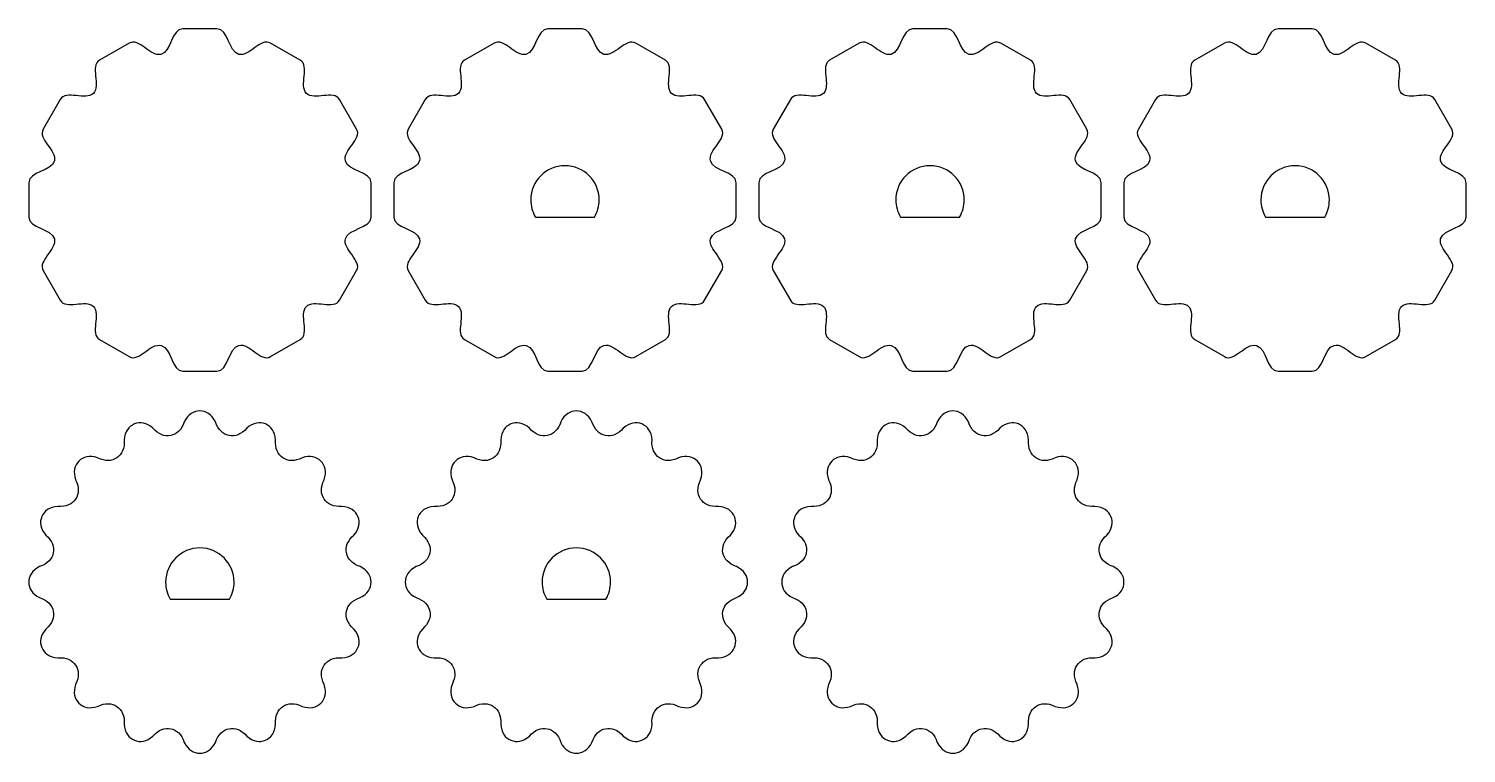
# Model space of a CAD drawing. Extents: x 0 to 15.7, y 0 to 7.3.
# Drawn here: x 8.268 to 13.228, y 4.783 to 7.283 of the extents above; entities that cross this region are included whole.
import ezdxf

# ---------------------------------------------------------------- set-up
doc = ezdxf.new("R2010")
doc.units = 0
doc.layers.add('Cut', color=7, linetype='CONTINUOUS')
doc.layers.add('Frame', color=7, linetype='CONTINUOUS')

msp = doc.modelspace()

# ---------------------------------------------------------------- linework, layer by layer
at = {"layer": 'Cut', "color": 3}
for p, q in [((10.118099, 6.811012), (10.118099, 6.811012)), ((11.377941, 6.811012), (11.377941, 6.811012)), ((12.637783, 6.811012), (12.637783, 6.811012)), ((10.015972, 6.633864), (10.220248, 6.633864)), ((11.275814, 6.633864), (11.48009, 6.633864)), ((12.535657, 6.633864), (12.739932, 6.633864)), ((8.858256, 5.492109), (8.858256, 5.492109)), ((10.157469, 5.492109), (10.157469, 5.492109)), ((10.055342, 5.314961), (10.259617, 5.314961))]:
    msp.add_line(p, q, dxfattribs=at)
for points in [[(10.118099, 6.811012), (10.052877, 6.811006), (10.000006, 6.758135), (10, 6.692913)], [(10.23622, 6.692913), (10.236214, 6.758144), (10.183329, 6.811018), (10.118099, 6.811012)], [(11.377941, 6.811012), (11.312719, 6.811006), (11.259848, 6.758135), (11.259842, 6.692913)], [(11.496062, 6.692913), (11.496056, 6.758144), (11.443171, 6.811018), (11.377941, 6.811012)], [(12.637783, 6.811012), (12.572562, 6.811006), (12.519691, 6.758135), (12.519684, 6.692913)], [(12.755904, 6.692913), (12.755898, 6.758144), (12.703014, 6.811018), (12.637783, 6.811012)], [(10, 6.692913), (10.000046, 6.672169), (10.005555, 6.651803), (10.015972, 6.633864)], [(10.220248, 6.633864), (10.230665, 6.651803), (10.236174, 6.672169), (10.23622, 6.692913)], [(11.259842, 6.692913), (11.259888, 6.672169), (11.265397, 6.651803), (11.275814, 6.633864)], [(11.48009, 6.633864), (11.490507, 6.651803), (11.496016, 6.672169), (11.496062, 6.692913)], [(12.519684, 6.692913), (12.519731, 6.672169), (12.525239, 6.651803), (12.535657, 6.633864)], [(12.739932, 6.633864), (12.75035, 6.651803), (12.755858, 6.672169), (12.755904, 6.692913)], [(8.858256, 5.492109), (8.793035, 5.492103), (8.740164, 5.439232), (8.740157, 5.37401)], [(8.976377, 5.37401), (8.976371, 5.43924), (8.923486, 5.492115), (8.858256, 5.492109)], [(10.157469, 5.492109), (10.092247, 5.492103), (10.039376, 5.439232), (10.03937, 5.37401)], [(10.27559, 5.37401), (10.275583, 5.43924), (10.222699, 5.492115), (10.157469, 5.492109)], [(8.740157, 5.37401), (8.740203, 5.353266), (8.745712, 5.3329), (8.75613, 5.314961)], [(8.960405, 5.314961), (8.970822, 5.3329), (8.976331, 5.353266), (8.976377, 5.37401)], [(10.03937, 5.37401), (10.039416, 5.353266), (10.044925, 5.3329), (10.055342, 5.314961)], [(10.259617, 5.314961), (10.270035, 5.3329), (10.275543, 5.353266), (10.27559, 5.37401)], [(8.75613, 5.314961), (8.75613, 5.314961), (8.960405, 5.314961), (8.960405, 5.314961)]]:
    msp.add_open_spline(points, degree=3, dxfattribs=at)
at = {"layer": 'Frame', "color": 7}
for p, q in [((8.917322, 7.283465), (8.799212, 7.283465)), ((10.177164, 7.283465), (10.059054, 7.283465)), ((11.437006, 7.283465), (11.318896, 7.283465)), ((12.696849, 7.283465), (12.578738, 7.283465)), ((8.614134, 7.233873), (8.511848, 7.174818)), ((9.204685, 7.174818), (9.102398, 7.233873)), ((9.873976, 7.233873), (9.77169, 7.174818)), ((10.464527, 7.174818), (10.36224, 7.233873)), ((11.133819, 7.233873), (11.031532, 7.174818)), ((11.724369, 7.174818), (11.622083, 7.233873)), ((12.393661, 7.233873), (12.291374, 7.174818)), ((12.984211, 7.174818), (12.881925, 7.233873)), ((9.204685, 7.174818), (9.204685, 7.174818)), ((10.464527, 7.174818), (10.464527, 7.174818)), ((11.724369, 7.174818), (11.724369, 7.174818)), ((12.984211, 7.174818), (12.984211, 7.174818)), ((8.376362, 7.039332), (8.317307, 6.937046)), ((9.399227, 6.937046), (9.340172, 7.039332)), ((9.636204, 7.039332), (9.577149, 6.937046)), ((10.659069, 6.937046), (10.600014, 7.039332)), ((10.896047, 7.039332), (10.836991, 6.937046)), ((11.918911, 6.937046), (11.859856, 7.039332)), ((12.155889, 7.039332), (12.096834, 6.937046)), ((13.178754, 6.937046), (13.119699, 7.039332)), ((8.267716, 6.751969), (8.267716, 6.633858)), ((9.448819, 6.633858), (9.448819, 6.751969)), ((9.527558, 6.751969), (9.527558, 6.633858)), ((10.708661, 6.633858), (10.708661, 6.751969)), ((10.787401, 6.751969), (10.787401, 6.633858)), ((11.968503, 6.633858), (11.968503, 6.751969)), ((12.047243, 6.751969), (12.047243, 6.633858)), ((13.228345, 6.633858), (13.228345, 6.751969)), ((8.317307, 6.448781), (8.376362, 6.346494)), ((9.340172, 6.346494), (9.399227, 6.448781)), ((9.577149, 6.448781), (9.636204, 6.346494)), ((10.600014, 6.346494), (10.659069, 6.448781)), ((10.836992, 6.448781), (10.896047, 6.346494)), ((11.859856, 6.346494), (11.918911, 6.448781)), ((12.096834, 6.448781), (12.155889, 6.346494)), ((13.119698, 6.346494), (13.178754, 6.448781)), ((8.511848, 6.211009), (8.614134, 6.151953)), ((9.102398, 6.151953), (9.204685, 6.211008)), ((9.77169, 6.211009), (9.873976, 6.151953)), ((10.362241, 6.151953), (10.464527, 6.211008)), ((11.031532, 6.211009), (11.133819, 6.151953)), ((11.622083, 6.151953), (11.724369, 6.211008)), ((12.291374, 6.211009), (12.393661, 6.151953)), ((12.881925, 6.151953), (12.984212, 6.211008)), ((8.799211, 6.102362), (8.917321, 6.102362)), ((10.059053, 6.102362), (10.177164, 6.102362)), ((11.318896, 6.102362), (11.437006, 6.102362)), ((12.578738, 6.102362), (12.696848, 6.102362)), ((9.144801, 4.945183), (9.144801, 4.945183)), ((10.444013, 4.945183), (10.444013, 4.945183)), ((11.743225, 4.945183), (11.743225, 4.945183))]:
    msp.add_line(p, q, dxfattribs=at)
for points in [[(8.723721, 7.195046), (8.6876, 7.185367), (8.64823, 7.253558), (8.614134, 7.233873)], [(8.799212, 7.283465), (8.759842, 7.283465), (8.759842, 7.204724), (8.723721, 7.195046)], [(8.992812, 7.195046), (8.956692, 7.204724), (8.956692, 7.283465), (8.917322, 7.283465)], [(9.102398, 7.233873), (9.068303, 7.253558), (9.028933, 7.185367), (8.992812, 7.195046)], [(9.983563, 7.195046), (9.947442, 7.185367), (9.908072, 7.253558), (9.873976, 7.233873)], [(10.059054, 7.283465), (10.019684, 7.283465), (10.019684, 7.204724), (9.983563, 7.195046)], [(10.252655, 7.195046), (10.216534, 7.204724), (10.216534, 7.283465), (10.177164, 7.283465)], [(10.36224, 7.233873), (10.328145, 7.253558), (10.288775, 7.185367), (10.252655, 7.195046)], [(11.243405, 7.195046), (11.207284, 7.185367), (11.167914, 7.253558), (11.133819, 7.233873)], [(11.318896, 7.283465), (11.279526, 7.283465), (11.279526, 7.204724), (11.243405, 7.195046)], [(11.512497, 7.195046), (11.476376, 7.204724), (11.476376, 7.283465), (11.437006, 7.283465)], [(11.622083, 7.233873), (11.587987, 7.253558), (11.548617, 7.185367), (11.512497, 7.195046)], [(12.503247, 7.195046), (12.467126, 7.185367), (12.427756, 7.253558), (12.393661, 7.233873)], [(12.578738, 7.283465), (12.539368, 7.283465), (12.539368, 7.204724), (12.503247, 7.195046)], [(12.772339, 7.195046), (12.736219, 7.204724), (12.736219, 7.283465), (12.696849, 7.283465)], [(12.881925, 7.233873), (12.847829, 7.253558), (12.808459, 7.185367), (12.772339, 7.195046)], [(8.511848, 7.174818), (8.477752, 7.155133), (8.517122, 7.086942), (8.49068, 7.0605)], [(9.225853, 7.0605), (9.19941, 7.086942), (9.23878, 7.155133), (9.204685, 7.174818)], [(9.77169, 7.174818), (9.737594, 7.155133), (9.776964, 7.086942), (9.750522, 7.0605)], [(10.485695, 7.0605), (10.459252, 7.086942), (10.498622, 7.155133), (10.464527, 7.174818)], [(11.031532, 7.174818), (10.997437, 7.155133), (11.036807, 7.086942), (11.010365, 7.0605)], [(11.745537, 7.0605), (11.719094, 7.086942), (11.758465, 7.155133), (11.724369, 7.174818)], [(12.291374, 7.174818), (12.257279, 7.155133), (12.296649, 7.086942), (12.270207, 7.0605)], [(13.00538, 7.0605), (12.978937, 7.086942), (13.018307, 7.155133), (12.984211, 7.174818)], [(8.49068, 7.0605), (8.464238, 7.034057), (8.396047, 7.073428), (8.376362, 7.039332)], [(9.340172, 7.039332), (9.320487, 7.073428), (9.252296, 7.034057), (9.225853, 7.0605)], [(9.750522, 7.0605), (9.72408, 7.034057), (9.655889, 7.073428), (9.636204, 7.039332)], [(10.600014, 7.039332), (10.580329, 7.073428), (10.512138, 7.034057), (10.485695, 7.0605)], [(11.010365, 7.0605), (10.983923, 7.034057), (10.915732, 7.073428), (10.896047, 7.039332)], [(11.859856, 7.039332), (11.840171, 7.073428), (11.77198, 7.034057), (11.745537, 7.0605)], [(12.270207, 7.0605), (12.243765, 7.034057), (12.175574, 7.073428), (12.155889, 7.039332)], [(13.119699, 7.039332), (13.100014, 7.073428), (13.031822, 7.034057), (13.00538, 7.0605)], [(8.317307, 6.937046), (8.297622, 6.90295), (8.365813, 6.86358), (8.356135, 6.827459)], [(9.3604, 6.827459), (9.350721, 6.86358), (9.418912, 6.90295), (9.399227, 6.937046)], [(9.577149, 6.937046), (9.557464, 6.90295), (9.625655, 6.86358), (9.615977, 6.827459)], [(10.620242, 6.827459), (10.610563, 6.86358), (10.678754, 6.90295), (10.659069, 6.937046)], [(10.836991, 6.937046), (10.817306, 6.90295), (10.885497, 6.86358), (10.875819, 6.827459)], [(11.880084, 6.827459), (11.870405, 6.86358), (11.938596, 6.90295), (11.918911, 6.937046)], [(12.096834, 6.937046), (12.077149, 6.90295), (12.14534, 6.86358), (12.135661, 6.827459)], [(13.139926, 6.827459), (13.130248, 6.86358), (13.198439, 6.90295), (13.178754, 6.937046)], [(8.356135, 6.827459), (8.346456, 6.791339), (8.267716, 6.791339), (8.267716, 6.751969)], [(9.448819, 6.751969), (9.448819, 6.791339), (9.370078, 6.791339), (9.3604, 6.827459)], [(9.615977, 6.827459), (9.606299, 6.791339), (9.527558, 6.791339), (9.527558, 6.751969)], [(10.708661, 6.751969), (10.708661, 6.791339), (10.629921, 6.791339), (10.620242, 6.827459)], [(10.875819, 6.827459), (10.866141, 6.791339), (10.787401, 6.791339), (10.787401, 6.751969)], [(11.968503, 6.751969), (11.968503, 6.791339), (11.889763, 6.791339), (11.880084, 6.827459)], [(12.135661, 6.827459), (12.125983, 6.791339), (12.047243, 6.791339), (12.047243, 6.751969)], [(13.228345, 6.751969), (13.228345, 6.791339), (13.149605, 6.791339), (13.139926, 6.827459)], [(8.267716, 6.633858), (8.267716, 6.594488), (8.346456, 6.594488), (8.356135, 6.558367)], [(9.3604, 6.558367), (9.370078, 6.594488), (9.448819, 6.594488), (9.448819, 6.633858)], [(9.527558, 6.633858), (9.527558, 6.594488), (9.606299, 6.594488), (9.615977, 6.558367)], [(10.620242, 6.558367), (10.629921, 6.594488), (10.708661, 6.594488), (10.708661, 6.633858)], [(10.787401, 6.633858), (10.787401, 6.594488), (10.866141, 6.594488), (10.875819, 6.558367)], [(11.880084, 6.558367), (11.889763, 6.594488), (11.968503, 6.594488), (11.968503, 6.633858)], [(12.047243, 6.633858), (12.047243, 6.594488), (12.125983, 6.594488), (12.135661, 6.558367)], [(13.139926, 6.558367), (13.149605, 6.594488), (13.228345, 6.594488), (13.228345, 6.633858)], [(8.356135, 6.558367), (8.365813, 6.522246), (8.297622, 6.482876), (8.317307, 6.448781)], [(9.399227, 6.448781), (9.418912, 6.482876), (9.350721, 6.522246), (9.3604, 6.558367)], [(9.615977, 6.558367), (9.625655, 6.522246), (9.557464, 6.482876), (9.577149, 6.448781)], [(10.659069, 6.448781), (10.678754, 6.482876), (10.610563, 6.522246), (10.620242, 6.558367)], [(10.875819, 6.558367), (10.885498, 6.522246), (10.817307, 6.482876), (10.836992, 6.448781)], [(11.918911, 6.448781), (11.938596, 6.482876), (11.870405, 6.522246), (11.880084, 6.558367)], [(12.135661, 6.558367), (12.14534, 6.522246), (12.077149, 6.482876), (12.096834, 6.448781)], [(13.178754, 6.448781), (13.198439, 6.482876), (13.130248, 6.522246), (13.139926, 6.558367)], [(8.376362, 6.346494), (8.396047, 6.312399), (8.464238, 6.351769), (8.49068, 6.325327)], [(9.225853, 6.325327), (9.252296, 6.351769), (9.320487, 6.312399), (9.340172, 6.346494)], [(9.636204, 6.346494), (9.655889, 6.312399), (9.72408, 6.351769), (9.750523, 6.325327)], [(10.485695, 6.325327), (10.512138, 6.351769), (10.580329, 6.312399), (10.600014, 6.346494)], [(10.896047, 6.346494), (10.915732, 6.312399), (10.983923, 6.351769), (11.010365, 6.325327)], [(11.745537, 6.325327), (11.77198, 6.351769), (11.840171, 6.312399), (11.859856, 6.346494)], [(12.155889, 6.346494), (12.175574, 6.312399), (12.243765, 6.351769), (12.270207, 6.325327)], [(13.00538, 6.325327), (13.031822, 6.351769), (13.100013, 6.312399), (13.119698, 6.346494)], [(8.49068, 6.325327), (8.517122, 6.298885), (8.477752, 6.230694), (8.511848, 6.211009)], [(9.204685, 6.211008), (9.23878, 6.230693), (9.19941, 6.298884), (9.225853, 6.325327)], [(9.750523, 6.325327), (9.776965, 6.298885), (9.737595, 6.230694), (9.77169, 6.211009)], [(10.464527, 6.211008), (10.498623, 6.230693), (10.459252, 6.298884), (10.485695, 6.325327)], [(11.010365, 6.325327), (11.036807, 6.298885), (10.997437, 6.230694), (11.031532, 6.211009)], [(11.724369, 6.211008), (11.758465, 6.230693), (11.719095, 6.298884), (11.745537, 6.325327)], [(12.270207, 6.325327), (12.296649, 6.298885), (12.257279, 6.230694), (12.291374, 6.211009)], [(12.984212, 6.211008), (13.018307, 6.230693), (12.978937, 6.298884), (13.00538, 6.325327)], [(8.614134, 6.151953), (8.64823, 6.132268), (8.686996, 6.200478), (8.724433, 6.190446)], [(8.724433, 6.190446), (8.761871, 6.180415), (8.759841, 6.102362), (8.799211, 6.102362)], [(8.917321, 6.102362), (8.956691, 6.102362), (8.956691, 6.181102), (8.992812, 6.19078)], [(8.992812, 6.19078), (9.028933, 6.200459), (9.068303, 6.132268), (9.102398, 6.151953)], [(9.873976, 6.151953), (9.908072, 6.132268), (9.946838, 6.200478), (9.984276, 6.190446)], [(9.984276, 6.190446), (10.021713, 6.180415), (10.019683, 6.102362), (10.059053, 6.102362)], [(10.177164, 6.102362), (10.216534, 6.102362), (10.216534, 6.181102), (10.252654, 6.19078)], [(10.252654, 6.19078), (10.288775, 6.200459), (10.328145, 6.132268), (10.362241, 6.151953)], [(11.133819, 6.151953), (11.167914, 6.132268), (11.20668, 6.200478), (11.244118, 6.190446)], [(11.244118, 6.190446), (11.281555, 6.180415), (11.279525, 6.102362), (11.318896, 6.102362)], [(11.437006, 6.102362), (11.476376, 6.102362), (11.476376, 6.181102), (11.512496, 6.19078)], [(11.512496, 6.19078), (11.548617, 6.200459), (11.587987, 6.132268), (11.622083, 6.151953)], [(12.393661, 6.151953), (12.427756, 6.132268), (12.466523, 6.200478), (12.50396, 6.190446)], [(12.50396, 6.190446), (12.541397, 6.180415), (12.539368, 6.102362), (12.578738, 6.102362)], [(12.696848, 6.102362), (12.736218, 6.102362), (12.736218, 6.181102), (12.772339, 6.19078)], [(12.772339, 6.19078), (12.80846, 6.200459), (12.84783, 6.132268), (12.881925, 6.151953)], [(8.858267, 5.964561), (8.837169, 5.964561), (8.817673, 5.953305), (8.804587, 5.926909)], [(8.911948, 5.926909), (8.898861, 5.953305), (8.879366, 5.964561), (8.858267, 5.964561)], [(10.157479, 5.964561), (10.136381, 5.964561), (10.116885, 5.953305), (10.103799, 5.926909)], [(10.21116, 5.926909), (10.198073, 5.953305), (10.178578, 5.964561), (10.157479, 5.964561)], [(11.456692, 5.964561), (11.435593, 5.964561), (11.416097, 5.953305), (11.403012, 5.926909)], [(11.510372, 5.926909), (11.497286, 5.953305), (11.47779, 5.964561), (11.456692, 5.964561)], [(8.632273, 5.919609), (8.612781, 5.911535), (8.599077, 5.893675), (8.597088, 5.86428)], [(8.696276, 5.905365), (8.674085, 5.924744), (8.651766, 5.927683), (8.632273, 5.919609)], [(8.75765, 5.879847), (8.736957, 5.875731), (8.71564, 5.882967), (8.696276, 5.905365)], [(8.804587, 5.926909), (8.795268, 5.898806), (8.778343, 5.883963), (8.75765, 5.879847)], [(8.958885, 5.879847), (8.938192, 5.883963), (8.921267, 5.898806), (8.911948, 5.926909)], [(9.020259, 5.905365), (9.000895, 5.882967), (8.979578, 5.875731), (8.958885, 5.879847)], [(9.084262, 5.919608), (9.064769, 5.927682), (9.04245, 5.924744), (9.020259, 5.905365)], [(9.119447, 5.86428), (9.117458, 5.893674), (9.103754, 5.911534), (9.084262, 5.919608)], [(9.931485, 5.919609), (9.911993, 5.911535), (9.898289, 5.893675), (9.8963, 5.86428)], [(9.995489, 5.905365), (9.973297, 5.924744), (9.950978, 5.927683), (9.931485, 5.919609)], [(10.056863, 5.879847), (10.03617, 5.875731), (10.014853, 5.882967), (9.995489, 5.905365)], [(10.103799, 5.926909), (10.094481, 5.898806), (10.077556, 5.883963), (10.056863, 5.879847)], [(10.258097, 5.879847), (10.237404, 5.883963), (10.220479, 5.898806), (10.21116, 5.926909)], [(10.319471, 5.905365), (10.300107, 5.882967), (10.27879, 5.875731), (10.258097, 5.879847)], [(10.383474, 5.919608), (10.363982, 5.927682), (10.341662, 5.924744), (10.319471, 5.905365)], [(10.418659, 5.86428), (10.416671, 5.893674), (10.402966, 5.911534), (10.383474, 5.919608)], [(11.230698, 5.919609), (11.211205, 5.911535), (11.197501, 5.893675), (11.195512, 5.86428)], [(11.294701, 5.905365), (11.272509, 5.924744), (11.25019, 5.927683), (11.230698, 5.919609)], [(11.356075, 5.879847), (11.335382, 5.875731), (11.314065, 5.882967), (11.294701, 5.905365)], [(11.403012, 5.926909), (11.393693, 5.898806), (11.376768, 5.883963), (11.356075, 5.879847)], [(11.557309, 5.879847), (11.536616, 5.883963), (11.519691, 5.898806), (11.510372, 5.926909)], [(11.618683, 5.905365), (11.599319, 5.882967), (11.578002, 5.875731), (11.557309, 5.879847)], [(11.682686, 5.919608), (11.663194, 5.927682), (11.640875, 5.924744), (11.618683, 5.905365)], [(11.717871, 5.86428), (11.715883, 5.893674), (11.702179, 5.911534), (11.682686, 5.919608)], [(8.597088, 5.86428), (8.599233, 5.83475), (8.589277, 5.81456), (8.571734, 5.802838)], [(9.144801, 5.802838), (9.127258, 5.814559), (9.117302, 5.83475), (9.119447, 5.86428)], [(9.8963, 5.86428), (9.898445, 5.83475), (9.888489, 5.81456), (9.870946, 5.802838)], [(10.444013, 5.802838), (10.426471, 5.814559), (10.416514, 5.83475), (10.418659, 5.86428)], [(11.195512, 5.86428), (11.197658, 5.83475), (11.187701, 5.81456), (11.170159, 5.802838)], [(11.743226, 5.802838), (11.725683, 5.814559), (11.715726, 5.83475), (11.717871, 5.86428)], [(8.505266, 5.802927), (8.477348, 5.812339), (8.455603, 5.806512), (8.440684, 5.791593)], [(9.275851, 5.791593), (9.260932, 5.806512), (9.239187, 5.812338), (9.211269, 5.802926)], [(9.804478, 5.802927), (9.77656, 5.812339), (9.754815, 5.806512), (9.739896, 5.791593)], [(10.575063, 5.791593), (10.560144, 5.806512), (10.538399, 5.812338), (10.510481, 5.802926)], [(11.10369, 5.802927), (11.075773, 5.812339), (11.054028, 5.806512), (11.039108, 5.791593)], [(11.874275, 5.791593), (11.859356, 5.806512), (11.837611, 5.812338), (11.809693, 5.802926)], [(8.440684, 5.791593), (8.425766, 5.776674), (8.419939, 5.75493), (8.429351, 5.727011)], [(8.571734, 5.802838), (8.554191, 5.791117), (8.531728, 5.789644), (8.505266, 5.802927)], [(9.211269, 5.802926), (9.184807, 5.789644), (9.162344, 5.791116), (9.144801, 5.802838)], [(9.287184, 5.727011), (9.296596, 5.754929), (9.290769, 5.776674), (9.275851, 5.791593)], [(9.739896, 5.791593), (9.724978, 5.776674), (9.719151, 5.75493), (9.728564, 5.727011)], [(9.870946, 5.802838), (9.853404, 5.791117), (9.83094, 5.789644), (9.804478, 5.802927)], [(10.510481, 5.802926), (10.48402, 5.789644), (10.461556, 5.791116), (10.444013, 5.802838)], [(10.586396, 5.727011), (10.595808, 5.754929), (10.589981, 5.776674), (10.575063, 5.791593)], [(11.039108, 5.791593), (11.02419, 5.776674), (11.018363, 5.75493), (11.027776, 5.727011)], [(11.170159, 5.802838), (11.152616, 5.791117), (11.130152, 5.789644), (11.10369, 5.802927)], [(11.809693, 5.802926), (11.783232, 5.789644), (11.760768, 5.791116), (11.743226, 5.802838)], [(11.885608, 5.727011), (11.89502, 5.754929), (11.889194, 5.776674), (11.874275, 5.791593)], [(8.429351, 5.727011), (8.442634, 5.70055), (8.441161, 5.678087), (8.42944, 5.660544)], [(9.287095, 5.660543), (9.275374, 5.678086), (9.273901, 5.70055), (9.287184, 5.727011)], [(9.728564, 5.727011), (9.741846, 5.70055), (9.740373, 5.678087), (9.728652, 5.660544)], [(10.586308, 5.660543), (10.574586, 5.678086), (10.573114, 5.70055), (10.586396, 5.727011)], [(11.027776, 5.727011), (11.041058, 5.70055), (11.039585, 5.678087), (11.027864, 5.660544)], [(11.88552, 5.660543), (11.873798, 5.678086), (11.872326, 5.70055), (11.885608, 5.727011)], [(8.42944, 5.660544), (8.417718, 5.643002), (8.397528, 5.633045), (8.367998, 5.63519)], [(9.348537, 5.63519), (9.319007, 5.633044), (9.298817, 5.643001), (9.287095, 5.660543)], [(9.728652, 5.660544), (9.71693, 5.643002), (9.69674, 5.633045), (9.66721, 5.63519)], [(10.64775, 5.63519), (10.618219, 5.633044), (10.598029, 5.643001), (10.586308, 5.660543)], [(11.027864, 5.660544), (11.016142, 5.643002), (10.995953, 5.633045), (10.966422, 5.63519)], [(11.946962, 5.63519), (11.917432, 5.633044), (11.897242, 5.643001), (11.88552, 5.660543)], [(8.367998, 5.63519), (8.338603, 5.633201), (8.320743, 5.619497), (8.312669, 5.600005)], [(9.403866, 5.600004), (9.395792, 5.619497), (9.377932, 5.633201), (9.348537, 5.63519)], [(9.66721, 5.63519), (9.637815, 5.633201), (9.619956, 5.619497), (9.611882, 5.600005)], [(10.703078, 5.600004), (10.695004, 5.619497), (10.677144, 5.633201), (10.64775, 5.63519)], [(10.966422, 5.63519), (10.937027, 5.633201), (10.919168, 5.619497), (10.911094, 5.600005)], [(12.002291, 5.600004), (11.994216, 5.619497), (11.976357, 5.633201), (11.946962, 5.63519)], [(8.312669, 5.600005), (8.304595, 5.580512), (8.307533, 5.558193), (8.326913, 5.536002)], [(9.389622, 5.536001), (9.409002, 5.558193), (9.41194, 5.580512), (9.403866, 5.600004)], [(9.611882, 5.600005), (9.603808, 5.580512), (9.606746, 5.558193), (9.626125, 5.536002)], [(10.688835, 5.536001), (10.708214, 5.558193), (10.711152, 5.580512), (10.703078, 5.600004)], [(10.911094, 5.600005), (10.90302, 5.580512), (10.905958, 5.558193), (10.925337, 5.536002)], [(11.988047, 5.536001), (12.007426, 5.558193), (12.010365, 5.580512), (12.002291, 5.600004)], [(8.326913, 5.536002), (8.34931, 5.516638), (8.356545, 5.495321), (8.35243, 5.474628)], [(9.364104, 5.474628), (9.359988, 5.49532), (9.367224, 5.516637), (9.389622, 5.536001)], [(9.626125, 5.536002), (9.648522, 5.516638), (9.655757, 5.495321), (9.651642, 5.474628)], [(10.663317, 5.474628), (10.659201, 5.49532), (10.666437, 5.516637), (10.688835, 5.536001)], [(10.925337, 5.536002), (10.947734, 5.516638), (10.95497, 5.495321), (10.950854, 5.474628)], [(11.962529, 5.474628), (11.958413, 5.49532), (11.965649, 5.516637), (11.988047, 5.536001)], [(8.35243, 5.474628), (8.348314, 5.453935), (8.333471, 5.43701), (8.305367, 5.427691)], [(9.411167, 5.42769), (9.383063, 5.437009), (9.36822, 5.453935), (9.364104, 5.474628)], [(9.651642, 5.474628), (9.647526, 5.453935), (9.632683, 5.43701), (9.60458, 5.427691)], [(10.710379, 5.42769), (10.682276, 5.437009), (10.667433, 5.453935), (10.663317, 5.474628)], [(10.950854, 5.474628), (10.946739, 5.453935), (10.931895, 5.43701), (10.903792, 5.427691)], [(12.009591, 5.42769), (11.981488, 5.437009), (11.966645, 5.453935), (11.962529, 5.474628)], [(8.305367, 5.427691), (8.278972, 5.414604), (8.267716, 5.395109), (8.267717, 5.37401)], [(9.448819, 5.37401), (9.448819, 5.395109), (9.437563, 5.414604), (9.411167, 5.42769)], [(9.60458, 5.427691), (9.578185, 5.414604), (9.566928, 5.395109), (9.566929, 5.37401)], [(10.748031, 5.37401), (10.748031, 5.395109), (10.736775, 5.414604), (10.710379, 5.42769)], [(10.903792, 5.427691), (10.877397, 5.414604), (10.866141, 5.395109), (10.866141, 5.37401)], [(12.047243, 5.37401), (12.047243, 5.395109), (12.035987, 5.414604), (12.009591, 5.42769)], [(8.267717, 5.37401), (8.267717, 5.352912), (8.278972, 5.333416), (8.305368, 5.32033)], [(9.411166, 5.32033), (9.437563, 5.333416), (9.448819, 5.352912), (9.448819, 5.37401)], [(9.566929, 5.37401), (9.566929, 5.352912), (9.578184, 5.333416), (9.60458, 5.32033)], [(10.710378, 5.32033), (10.736775, 5.333416), (10.748031, 5.352912), (10.748031, 5.37401)], [(10.866141, 5.37401), (10.866141, 5.352912), (10.877397, 5.333416), (10.903792, 5.32033)], [(12.009591, 5.32033), (12.035987, 5.333416), (12.047243, 5.352912), (12.047243, 5.37401)], [(8.305368, 5.32033), (8.333472, 5.311011), (8.348315, 5.294086), (8.352431, 5.273393)], [(9.364104, 5.273393), (9.36822, 5.294086), (9.383063, 5.311011), (9.411166, 5.32033)], [(9.60458, 5.32033), (9.632684, 5.311011), (9.647527, 5.294086), (9.651643, 5.273393)], [(10.663316, 5.273393), (10.667432, 5.294086), (10.682275, 5.311011), (10.710378, 5.32033)], [(10.903792, 5.32033), (10.931897, 5.311011), (10.946739, 5.294086), (10.950855, 5.273393)], [(11.962528, 5.273393), (11.966644, 5.294086), (11.981487, 5.311011), (12.009591, 5.32033)], [(8.352431, 5.273393), (8.356547, 5.2527), (8.349311, 5.231383), (8.326913, 5.212019)], [(9.389622, 5.212019), (9.367224, 5.231383), (9.359988, 5.2527), (9.364104, 5.273393)], [(9.651643, 5.273393), (9.655759, 5.2527), (9.648523, 5.231383), (9.626125, 5.212019)], [(10.688834, 5.212019), (10.666436, 5.231383), (10.6592, 5.2527), (10.663316, 5.273393)], [(10.950855, 5.273393), (10.954972, 5.2527), (10.947735, 5.231383), (10.925337, 5.212019)], [(11.988047, 5.212019), (11.965648, 5.231383), (11.958412, 5.2527), (11.962528, 5.273393)], [(8.326913, 5.212019), (8.307534, 5.189828), (8.304596, 5.167508), (8.312669, 5.148016)], [(9.403866, 5.148016), (9.41194, 5.167508), (9.409002, 5.189828), (9.389622, 5.212019)], [(9.626125, 5.212019), (9.606746, 5.189828), (9.603808, 5.167508), (9.611882, 5.148016)], [(10.703078, 5.148016), (10.711152, 5.167508), (10.708214, 5.189828), (10.688834, 5.212019)], [(10.925337, 5.212019), (10.905958, 5.189828), (10.90302, 5.167508), (10.911094, 5.148016)], [(12.00229, 5.148016), (12.010364, 5.167508), (12.007426, 5.189828), (11.988047, 5.212019)], [(8.312669, 5.148016), (8.320743, 5.128524), (8.338603, 5.114819), (8.367998, 5.112831)], [(8.367998, 5.112831), (8.397528, 5.114976), (8.417718, 5.105019), (8.42944, 5.087477)], [(9.287095, 5.087477), (9.298817, 5.105019), (9.319007, 5.114976), (9.348537, 5.112831)], [(9.348537, 5.112831), (9.377932, 5.11482), (9.395792, 5.128524), (9.403866, 5.148016)], [(9.611882, 5.148016), (9.619956, 5.128524), (9.637815, 5.114819), (9.66721, 5.112831)], [(9.66721, 5.112831), (9.69674, 5.114976), (9.716931, 5.105019), (9.728652, 5.087477)], [(10.586307, 5.087477), (10.598029, 5.105019), (10.618219, 5.114976), (10.647749, 5.112831)], [(10.647749, 5.112831), (10.677144, 5.11482), (10.695004, 5.128524), (10.703078, 5.148016)], [(10.911094, 5.148016), (10.919168, 5.128524), (10.937028, 5.114819), (10.966422, 5.112831)], [(10.966422, 5.112831), (10.995953, 5.114976), (11.016143, 5.105019), (11.027864, 5.087477)], [(11.88552, 5.087477), (11.897241, 5.105019), (11.917431, 5.114976), (11.946962, 5.112831)], [(11.946962, 5.112831), (11.976357, 5.11482), (11.994216, 5.128524), (12.00229, 5.148016)], [(8.42944, 5.087477), (8.441162, 5.069934), (8.442634, 5.047471), (8.429351, 5.021009)], [(9.287184, 5.021009), (9.273901, 5.047471), (9.275374, 5.069934), (9.287095, 5.087477)], [(9.728652, 5.087477), (9.740374, 5.069934), (9.741846, 5.047471), (9.728564, 5.021009)], [(10.586396, 5.021009), (10.573113, 5.047471), (10.574586, 5.069934), (10.586307, 5.087477)], [(11.027864, 5.087477), (11.039586, 5.069934), (11.041058, 5.047471), (11.027776, 5.021009)], [(11.885608, 5.021009), (11.872326, 5.047471), (11.873798, 5.069934), (11.88552, 5.087477)], [(8.429351, 5.021009), (8.41994, 4.993091), (8.425766, 4.971347), (8.440685, 4.956428)], [(9.27585, 4.956427), (9.290769, 4.971346), (9.296595, 4.993091), (9.287184, 5.021009)], [(9.728564, 5.021009), (9.719152, 4.993091), (9.724979, 4.971347), (9.739897, 4.956428)], [(10.575062, 4.956427), (10.589981, 4.971346), (10.595807, 4.993091), (10.586396, 5.021009)], [(11.027776, 5.021009), (11.018364, 4.993091), (11.024191, 4.971347), (11.03911, 4.956428)], [(11.874274, 4.956427), (11.889193, 4.971346), (11.89502, 4.993091), (11.885608, 5.021009)], [(8.440685, 4.956428), (8.455604, 4.941509), (8.477349, 4.935683), (8.505267, 4.945094)], [(8.505267, 4.945094), (8.531728, 4.958377), (8.554192, 4.956905), (8.571734, 4.945183)], [(8.571734, 4.945183), (8.589277, 4.933461), (8.599234, 4.913271), (8.597088, 4.883741)], [(9.119447, 4.883741), (9.117302, 4.913271), (9.127259, 4.933461), (9.144801, 4.945183)], [(9.144801, 4.945183), (9.162344, 4.956904), (9.184807, 4.958377), (9.211268, 4.945094)], [(9.211268, 4.945094), (9.239187, 4.935682), (9.260931, 4.941509), (9.27585, 4.956427)], [(9.739897, 4.956428), (9.754816, 4.941509), (9.776561, 4.935683), (9.804479, 4.945094)], [(9.804479, 4.945094), (9.83094, 4.958377), (9.853404, 4.956905), (9.870946, 4.945183)], [(9.870946, 4.945183), (9.888489, 4.933461), (9.898446, 4.913271), (9.896301, 4.883741)], [(10.418659, 4.883741), (10.416514, 4.913271), (10.426471, 4.933461), (10.444013, 4.945183)], [(10.444013, 4.945183), (10.461556, 4.956904), (10.484019, 4.958377), (10.510481, 4.945094)], [(10.510481, 4.945094), (10.538399, 4.935682), (10.560143, 4.941509), (10.575062, 4.956427)], [(11.03911, 4.956428), (11.054028, 4.941509), (11.075773, 4.935683), (11.103691, 4.945094)], [(11.103691, 4.945094), (11.130153, 4.958377), (11.152616, 4.956905), (11.170159, 4.945183)], [(11.170159, 4.945183), (11.187701, 4.933461), (11.197658, 4.913271), (11.195513, 4.883741)], [(11.717871, 4.883741), (11.715726, 4.913271), (11.725683, 4.933461), (11.743225, 4.945183)], [(11.743225, 4.945183), (11.760768, 4.956904), (11.783231, 4.958377), (11.809693, 4.945094)], [(11.809693, 4.945094), (11.837611, 4.935682), (11.859356, 4.941509), (11.874274, 4.956427)], [(8.597088, 4.883741), (8.599077, 4.854346), (8.612781, 4.836486), (8.632274, 4.828412)], [(8.696277, 4.842656), (8.715641, 4.865054), (8.736958, 4.87229), (8.757651, 4.868174)], [(8.757651, 4.868174), (8.778344, 4.864058), (8.795269, 4.849215), (8.804587, 4.821112)], [(8.911948, 4.821112), (8.921267, 4.849215), (8.938192, 4.864058), (8.958885, 4.868174)], [(8.958885, 4.868174), (8.979578, 4.87229), (9.000895, 4.865054), (9.020259, 4.842656)], [(9.084262, 4.828412), (9.103754, 4.836486), (9.117458, 4.854346), (9.119447, 4.883741)], [(9.896301, 4.883741), (9.898289, 4.854346), (9.911994, 4.836486), (9.931486, 4.828412)], [(9.995489, 4.842656), (10.014853, 4.865054), (10.03617, 4.87229), (10.056863, 4.868174)], [(10.056863, 4.868174), (10.077556, 4.864058), (10.094481, 4.849215), (10.1038, 4.821112)], [(10.21116, 4.821112), (10.220479, 4.849215), (10.237404, 4.864058), (10.258097, 4.868174)], [(10.258097, 4.868174), (10.27879, 4.87229), (10.300107, 4.865054), (10.319471, 4.842656)], [(10.383474, 4.828412), (10.402966, 4.836486), (10.416671, 4.854346), (10.418659, 4.883741)], [(11.195513, 4.883741), (11.197501, 4.854346), (11.211206, 4.836486), (11.230698, 4.828412)], [(11.294701, 4.842656), (11.314065, 4.865054), (11.335382, 4.87229), (11.356075, 4.868174)], [(11.356075, 4.868174), (11.376768, 4.864058), (11.393693, 4.849215), (11.403012, 4.821112)], [(11.510372, 4.821112), (11.519691, 4.849215), (11.536617, 4.864058), (11.55731, 4.868174)], [(11.55731, 4.868174), (11.578002, 4.87229), (11.599319, 4.865054), (11.618683, 4.842656)], [(11.682686, 4.828412), (11.702179, 4.836486), (11.715883, 4.854346), (11.717871, 4.883741)], [(8.632274, 4.828412), (8.651766, 4.820338), (8.674085, 4.823277), (8.696277, 4.842656)], [(8.804587, 4.821112), (8.817673, 4.794715), (8.837169, 4.783459), (8.858267, 4.783459)], [(8.858267, 4.783459), (8.879366, 4.783459), (8.898862, 4.794715), (8.911948, 4.821112)], [(9.020259, 4.842656), (9.04245, 4.823277), (9.064769, 4.820338), (9.084262, 4.828412)], [(9.931486, 4.828412), (9.950978, 4.820338), (9.973297, 4.823277), (9.995489, 4.842656)], [(10.1038, 4.821112), (10.116886, 4.794715), (10.136381, 4.783459), (10.15748, 4.783459)], [(10.15748, 4.783459), (10.178578, 4.783459), (10.198074, 4.794715), (10.21116, 4.821112)], [(10.319471, 4.842656), (10.341662, 4.823277), (10.363982, 4.820338), (10.383474, 4.828412)], [(11.230698, 4.828412), (11.25019, 4.820338), (11.27251, 4.823277), (11.294701, 4.842656)], [(11.403012, 4.821112), (11.416098, 4.794715), (11.435594, 4.783459), (11.456692, 4.783459)], [(11.456692, 4.783459), (11.47779, 4.783459), (11.497286, 4.794715), (11.510372, 4.821112)], [(11.618683, 4.842656), (11.640875, 4.823277), (11.663194, 4.820338), (11.682686, 4.828412)]]:
    msp.add_open_spline(points, degree=3, dxfattribs=at)

doc.saveas('drawing.dxf')
